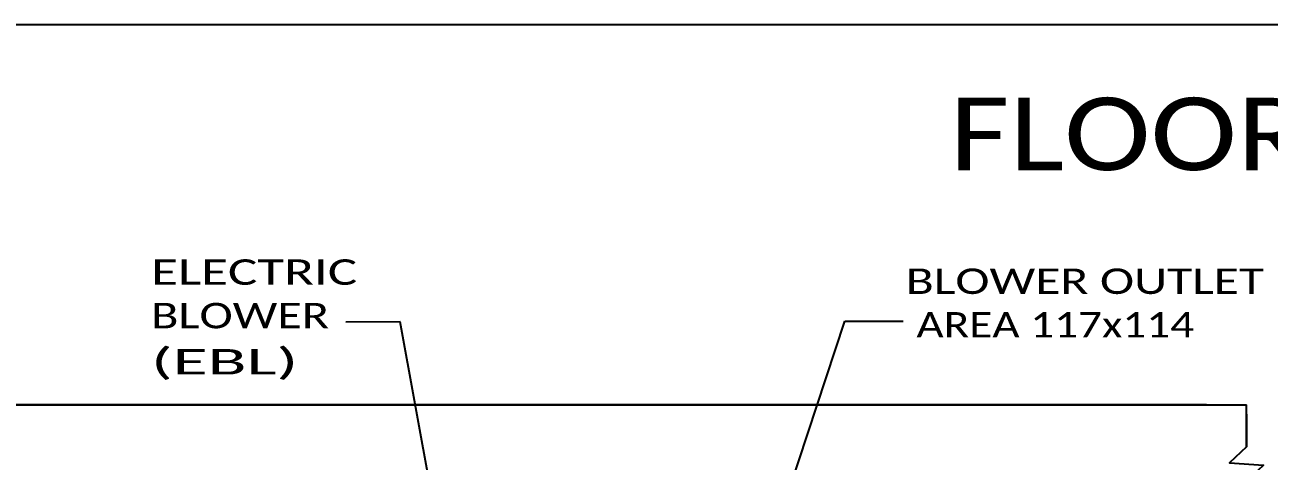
# Model space of a CAD drawing. Header units: millimetres. Extents: x 13935 to 21534, y -198 to 9202.
# Drawn here: x 15446 to 17162, y 8601 to 9202 of the extents above; entities that cross this region are included whole.
import ezdxf
from ezdxf.enums import TextEntityAlignment as Align

# ---------------------------------------------------------------- set-up
doc = ezdxf.new("R2010")
doc.units = ezdxf.units.MM
doc.header["$LTSCALE"] = 326.7
doc.layers.get('0').update_dxf_attribs({"linetype": 'CONTINUOUS'})
doc.styles.get("Standard").update_dxf_attribs({"font": 'calibri.ttf'})
doc.dimstyles.get("Standard").update_dxf_attribs({"dimtxt": 35, "dimasz": 35, "dimexe": 0.08, "dimexo": 1, "dimtad": 1, "dimdsep": 46, "dimtxsty": 'Standard', "dimblk": '_FILLED', "dimblk1": '_FILLED', "dimblk2": '_FILLED', "dimcen": 0.09, "dimazin": 2, "dimtol": 1, "dimtp": 0.01, "dimtm": 0.01, "dimtfac": 1, "dimtofl": 0, "dimtmove": 0, "dimatfit": 3, "dimldrblk": '_FILLED', "dimfxl": 1, "dimtolj": 1, "dimarcsym": 0})

# ---------------------------------------------------------------- blocks, each defined once
blk = doc.blocks.new('_FILLED')
at = {"color": 0, "linetype": 'ByBlock'}
blk.add_solid([(0, 0), (-1, 0.214), (-1, -0.214)], dxfattribs=at)

msp = doc.modelspace()

# ---------------------------------------------------------------- linework, layer by layer
at = {"linetype": 'ByBlock'}
for p, q in [((21533.98299, 9201.73418), (13935.41719, 9201.73418)), ((17075.71672, 8678.34818), (17131.09539, 8678.34818))]:
    msp.add_line(p, q, dxfattribs=at)
at = {"color": 0, "linetype": 'Continuous', "lineweight": 30}
msp.add_line((17075.71672, 8678.34818), (14075.71672, 8678.34818), dxfattribs=at)
msp.add_line((17131.09539, 8620.27379), (17131.09539, 8678.34818))
msp.add_line((17131.09539, 8620.27379), (17131.09539, 8678.34818))
msp.add_lwpolyline([(17131.09539, 8665.26648), (17131.09539, 8620.27379), (17107.60879, 8598.49728), (17154.58199, 8595.0503), (17131.09539, 8573.27379), (17131.09539, 8504.45173)])
msp.add_lwpolyline([(17131.09539, 8665.26648), (17131.09539, 8620.27379), (17107.60879, 8598.49728), (17154.58199, 8595.0503), (17131.09539, 8573.27379), (17131.09539, 8504.45173)])

# ---------------------------------------------------------------- texts
for s, height, width, p, p2 in [('FLOOR FREE 180 CMH', 100, 1.141152, (16721.52346, 9001.50696), (18328.00172, 9001.50696)), ('ELECTRIC', 35, 1.376103, (15620.45226, 8843.68063), (15904.6546, 8843.68063)), ('BLOWER OUTLET', 35, 1.287593, (16661.13677, 8831.03976), (17155.30019, 8831.03976)), ('BLOWER', 35, 1.254869, (15620.45226, 8783.68063), (15865.89973, 8783.68063)), (' AREA 117x114', 35, 1.179464, (16661.13677, 8771.03976), (17058.80214, 8771.03976)), ('(EBL)', 35, 1.787114, (15620.34458, 8720.06868), (15823.24388, 8720.06868))]:
    msp.add_text(s, height=height, dxfattribs=dict(at, width=width)).set_placement(p, p2, align=Align.FIT)

# ---------------------------------------------------------------- leaders
for points in [[(16054.86146, 8296.32585), (15963.74696, 8792.76683), (15889.15162, 8792.20915)], [(16301.00859, 7957.32919), (16577.13992, 8793.71435), (16657.56311, 8793.29934)]]:
    msp.add_leader(points, dimstyle='Standard', override={"dimtad": 0}, dxfattribs=at)

doc.saveas('drawing.dxf')
